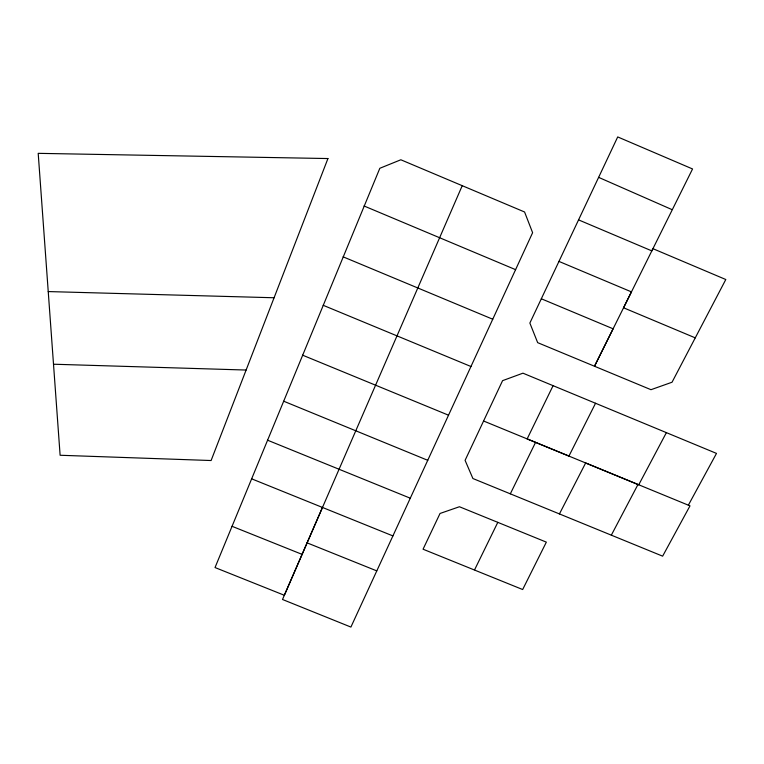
<?xml version="1.0" encoding="UTF-8"?>
<svg xmlns="http://www.w3.org/2000/svg" width="764" height="764" viewBox="0 0 764 764"><rect width="100%" height="100%" fill="white"/><g stroke="black" fill="none" stroke-linecap="round" stroke-linejoin="round"><path stroke-width="1.15" d="M322.475 507.439L284.351 595.271L215.028 567.547L379.832 168.281L400.842 159.781L524.572 211.991L532.613 232.695L350.905 627.072L282.508 599.482L462.23 185.681M483.583 421.002L465.085 460.339L472.906 478.522L662.636 556.163L689.997 505.854L483.583 421.002L502.578 380.653L522.948 373.176L716.498 453.405L688.354 505.185M578.577 219.889L651.835 250.888L692.556 168.959L617.713 136.928L529.863 323.057L537.665 342.654L650.985 389.697L672.034 382.229L725.8 279.519L652.924 248.672L623.558 307.787L695.25 337.86M553.079 385.667L527.15 438.908L568.941 456.07L595.548 403.249M510.333 493.821L535.574 442.356M474.616 569.763L497.803 522.356L546.346 542.134L522.662 589.531L423.055 549.211L440.035 513.465L459.431 506.742L497.803 522.356M559.449 513.905L585.644 462.984L638.733 484.806L666.38 432.634M611.343 535.144L637.978 484.491M48.227 291.571L274.075 297.759M53.509 364.218L246.113 370.043M232.046 526.301L302.105 554.377M307.118 542.87L376.786 570.889M251.604 478.808L392.916 535.917M267.515 440.179L410.297 498.204M302.554 355.155L448.554 415.205M283.74 401.234L427.773 460.32M470.958 366.51L323.172 305.285M343.112 256.828L492.751 319.228M541.323 298.772L613.1 328.797L594.497 366.233L631.456 291.886L558.961 261.412M364.036 205.974L515.604 269.663M598.632 177.363L671.995 209.603M327.937 158.549L211.103 460.53L60.117 455.258L38.2 153.344L327.937 158.549"/></g></svg>
